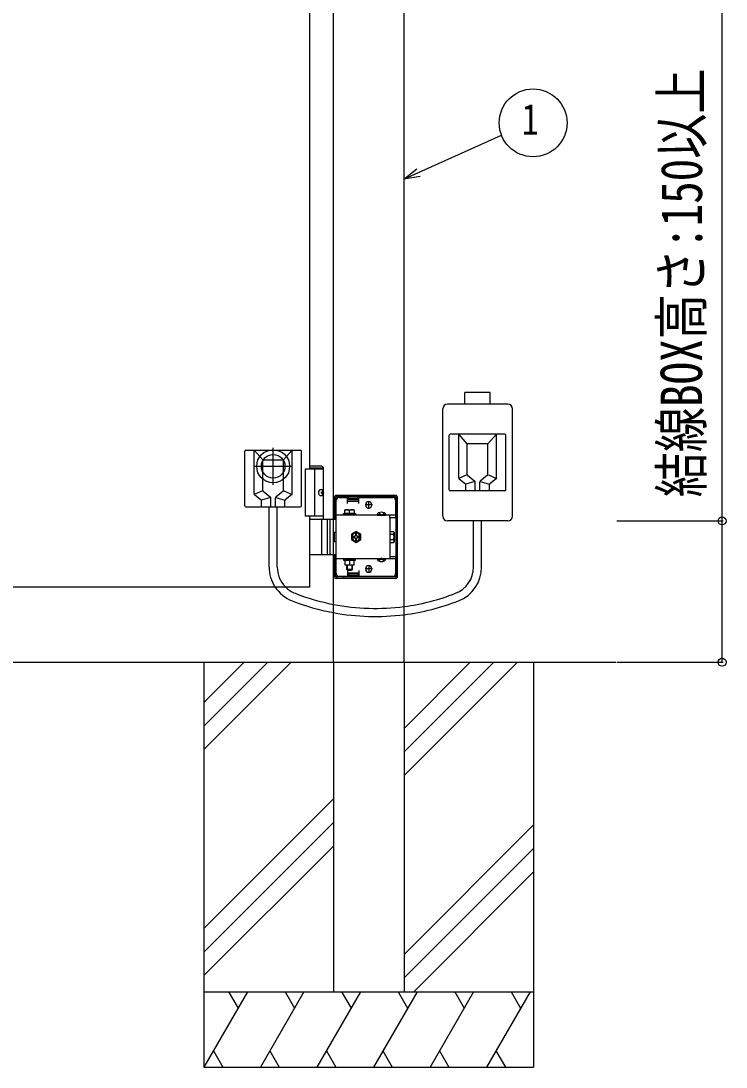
# Model space of a CAD drawing. Units: millimetres, scale not verified. Extents: x -4205 to 4205, y -2970 to 2970.
# Drawn here: x 232 to 980, y -260 to 851 of the extents above; entities that cross this region are included whole.
import ezdxf
from ezdxf.enums import TextEntityAlignment as Align

# ---------------------------------------------------------------- set-up
doc = ezdxf.new("R2010")
doc.units = ezdxf.units.MM
doc.header["$LTSCALE"] = 12
doc.layers.add('0-4_YKK_A1', color=4, linetype='Continuous')
doc.layers.add('0-5_YKK_D', color=6, linetype='Continuous')
doc.styles.add('ＭＳ ゴシック', font='')
doc.styles.get('ＭＳ ゴシック').set_extended_font_data('MS Gothic')

msp = doc.modelspace()

# ---------------------------------------------------------------- linework, layer by layer
at = {"layer": '0-4_YKK_A1'}
for p, q in [((563.52, 170), (563.52, 1466.5)), ((638.52, 170), (638.52, 1466.5)), ((538.52, 375), (538.52, 1325)), ((730.02, 456.25), (703.02, 456.25)), ((703.02, 444), (703.02, 456.25)), ((730.02, 444), (730.02, 456.25)), ((679.52, 325), (679.52, 439)), ((748.52, 444), (684.52, 444)), ((753.52, 325), (753.52, 439)), ((745.52, 412), (687.52, 412)), ((705.52, 402), (696.52, 412)), ((696.52, 365.48), (696.52, 412)), ((727.52, 402), (736.52, 412)), ((736.52, 365.48), (736.52, 412)), ((686.52, 353), (686.52, 411)), ((705.52, 369.47), (705.52, 401)), ((726.52, 402), (706.52, 402)), ((727.52, 369.47), (727.52, 401)), ((746.52, 353), (746.52, 411)), ((469.52, 336), (469.52, 394)), ((470.52, 395), (528.52, 395)), ((488.52, 385), (479.52, 395)), ((479.52, 348.48), (479.52, 395)), ((499.52, 358.5), (499.52, 397.5)), ((510.52, 385), (519.52, 395)), ((519.52, 348.48), (519.52, 395)), ((529.52, 336), (529.52, 394)), ((480.02, 378), (519.02, 378)), ((488.52, 352.47), (488.52, 384)), ((489.52, 385), (509.52, 385)), ((510.52, 352.47), (510.52, 384)), ((551.02, 378), (538.52, 378)), ((551.02, 378), (553.02, 376)), ((553.02, 376), (538.52, 376)), ((543.52, 375), (543.52, 325)), ((553.02, 322), (553.02, 376)), ((705.09, 368.81), (696.52, 365)), ((705.88, 368.7), (713.66, 362.3)), ((727.16, 368.7), (719.38, 362.3)), ((727.99, 368.79), (736.52, 365)), ((696.9, 364.7), (703.64, 359.3)), ((713.62, 361.88), (704.02, 359)), ((704.02, 352), (704.02, 358.52)), ((714.02, 352), (714.02, 361.53)), ((719.02, 352), (719.02, 361.53)), ((719.43, 361.88), (729.02, 359)), ((729.02, 352), (729.02, 358.52)), ((736.14, 364.7), (729.4, 359.3)), ((488.05, 351.79), (479.52, 348)), ((479.9, 347.7), (486.64, 342.3)), ((496.61, 344.88), (487.02, 342)), ((488.88, 351.7), (496.66, 345.3)), ((497.02, 335), (497.02, 344.53)), ((502.02, 335), (502.02, 344.53)), ((510.16, 351.7), (502.38, 345.3)), ((502.42, 344.88), (512.02, 342)), ((510.95, 351.81), (519.52, 348)), ((519.14, 347.7), (512.4, 342.3)), ((550.71, 350.42), (551.3, 350.42)), ((550.71, 349.58), (551.3, 349.58)), ((551.72, 352.1), (552.32, 352.1)), ((551.72, 347.9), (552.32, 347.9)), ((564.52, 322), (564.52, 345)), ((566.02, 322), (566.02, 345)), ((629.52, 347), (566.52, 347)), ((629.52, 345.5), (566.52, 345.5)), ((567.02, 345.5), (567.02, 347)), ((569.52, 345), (578.52, 345)), ((575.02, 345.5), (575.02, 347)), ((578.52, 338.5), (578.52, 345)), ((579.52, 342.5), (579.52, 345.5)), ((589.52, 342.5), (589.52, 345.5)), ((590.52, 338.5), (590.52, 345)), ((590.52, 345), (626.52, 345)), ((630.02, 261), (630.02, 345)), ((631.52, 261), (631.52, 345)), ((745.52, 352), (687.52, 352)), ((470.52, 335), (528.52, 335)), ((487.02, 335), (487.02, 341.52)), ((495.22, 271.06), (495.22, 335)), ((503.82, 271.06), (503.82, 335)), ((512.02, 335), (512.02, 341.52)), ((566.52, 264), (566.52, 342)), ((578.52, 344), (590.52, 344)), ((578.52, 341), (590.52, 341)), ((589.52, 342.5), (579.52, 342.5)), ((605.02, 337), (597.02, 337)), ((597.77, 336.75), (597.77, 337.25)), ((601.02, 333), (601.02, 341)), ((604.27, 336.75), (604.27, 337.25)), ((629.52, 342), (629.52, 323.7)), ((553.02, 325), (533.52, 325)), ((566.02, 323.7), (564.52, 323.7)), ((629.52, 326.2), (566.52, 326.2)), ((574.27, 327.8), (586.77, 327.8)), ((574.27, 326.2), (574.27, 327.8)), ((586.77, 326.2), (574.27, 326.2)), ((575.52, 331.8), (585.52, 331.8)), ((575.52, 327.8), (575.52, 331.8)), ((585.52, 327.8), (575.52, 327.8)), ((580.52, 327.8), (580.52, 331.37)), ((585.52, 331.8), (585.52, 327.8)), ((586.77, 327.8), (586.77, 326.2)), ((609.77, 326.71), (619.27, 326.71)), ((609.77, 326.71), (609.77, 326.2)), ((609.77, 326.2), (619.27, 326.2)), ((612.17, 328.7), (613.37, 326.23)), ((613.37, 326.23), (614.52, 325.62)), ((615.66, 326.23), (614.52, 325.62)), ((616.87, 328.7), (615.66, 326.23)), ((619.27, 326.71), (619.27, 326.2)), ((623.52, 323.7), (623.52, 326.2)), ((623.52, 323.7), (629.52, 323.7)), ((623.52, 323.7), (623.52, 282.3)), ((538.52, 322), (563.52, 322)), ((551.33, 285.5), (551.33, 320.5)), ((557.02, 322), (557.02, 284)), ((559.52, 322), (559.52, 284)), ((563.52, 322), (566.52, 322)), ((748.52, 320), (684.52, 320)), ((712.22, 271.06), (712.22, 320)), ((720.82, 271.06), (720.82, 320)), ((587.52, 308.77), (582.52, 305.89)), ((582.52, 305.89), (582.52, 300.11)), ((582.52, 300.11), (587.52, 297.23)), ((584.37, 302.4), (585.61, 302.4)), ((586.92, 306.15), (586.92, 304.91)), ((588.12, 306.15), (586.92, 306.15)), ((586.92, 301.09), (586.92, 299.85)), ((592.52, 305.89), (587.52, 308.77)), ((587.52, 297.23), (592.52, 300.11)), ((588.12, 304.91), (588.12, 306.15)), ((590.67, 303.6), (589.43, 303.6)), ((589.43, 302.4), (590.67, 302.4)), ((590.67, 302.4), (590.67, 303.6)), ((592.52, 300.11), (592.52, 305.89)), ((623.82, 306.9), (623.52, 306.9)), ((623.82, 308.77), (627.37, 308.77)), ((623.82, 297.23), (623.82, 308.77)), ((623.82, 299.1), (623.82, 306.9)), ((623.82, 305.89), (627.37, 305.89)), ((623.82, 300.11), (627.37, 300.11)), ((627.82, 308), (627.37, 308.77)), ((627.82, 308), (627.82, 298)), ((623.82, 299.1), (623.52, 299.1)), ((623.82, 297.23), (627.37, 297.23)), ((627.82, 298), (627.37, 297.23)), ((563.52, 284), (538.52, 284)), ((566.52, 284), (563.52, 284)), ((564.52, 261), (564.52, 284)), ((566.02, 282.3), (564.52, 282.3)), ((566.02, 261), (566.02, 284)), ((629.52, 279.8), (566.52, 279.8)), ((586.77, 279.8), (574.27, 279.8)), ((574.27, 279.8), (574.27, 278.2)), ((574.27, 278.2), (586.77, 278.2)), ((575.52, 278.2), (575.52, 273.2)), ((585.52, 278.2), (575.52, 278.2)), ((577.32, 279.8), (577.32, 278.2)), ((580.52, 278.2), (580.52, 273.63)), ((583.72, 279.8), (583.72, 278.2)), ((585.52, 273.2), (585.52, 278.2)), ((586.77, 278.2), (586.77, 279.8)), ((609.77, 279.8), (619.27, 279.8)), ((609.77, 279.29), (609.77, 279.8)), ((609.77, 279.29), (619.27, 279.29)), ((612.17, 277.3), (613.37, 279.77)), ((613.37, 279.77), (614.52, 280.38)), ((615.66, 279.77), (614.52, 280.38)), ((616.87, 277.3), (615.66, 279.77)), ((619.27, 279.29), (619.27, 279.8)), ((623.52, 282.3), (623.52, 279.8)), ((623.52, 282.3), (629.52, 282.3)), ((629.52, 282.3), (629.52, 264)), ((575.52, 273.2), (585.52, 273.2)), ((577.52, 273.2), (577.52, 268.8)), ((577.52, 268.8), (583.52, 268.8)), ((577.52, 268.8), (578.52, 267.8)), ((578.06, 273.2), (578.06, 268.26)), ((578.52, 267.8), (582.52, 267.8)), ((578.52, 267.5), (578.52, 261)), ((583.52, 268.8), (582.52, 267.8)), ((582.98, 273.2), (582.98, 268.26)), ((583.52, 273.2), (583.52, 268.8)), ((590.52, 267.5), (590.52, 261)), ((605.02, 269), (597.02, 269)), ((597.77, 269.25), (597.77, 268.75)), ((601.02, 273), (601.02, 265)), ((604.27, 269.25), (604.27, 268.75)), ((629.52, 260.5), (566.52, 260.5)), ((629.52, 259), (566.52, 259)), ((567.02, 259), (567.02, 260.5)), ((578.52, 261), (569.52, 261)), ((575.02, 259), (575.02, 260.5)), ((578.52, 265), (590.52, 265)), ((578.52, 262), (590.52, 262)), ((579.52, 263.5), (579.52, 260.5)), ((589.52, 263.5), (579.52, 263.5)), ((589.52, 263.5), (589.52, 260.5)), ((626.52, 261), (590.52, 261)), ((-2013.65, 170), (863.24, 170)), ((426.02, 170), (426.02, -260)), ((468.81, 170), (426.02, 127.21)), ((493.81, 170), (426.02, 102.21)), ((518.81, 170), (426.02, 77.21)), ((563.52, 170), (563.52, -180)), ((638.52, 170), (638.52, -180)), ((708.81, 170), (638.52, 99.71)), ((733.81, 170), (638.52, 74.71)), ((758.81, 170), (638.52, 49.71)), ((776.02, 170), (776.02, -260)), ((563.52, 24.71), (426.02, -112.79)), ((563.52, -0.29), (426.02, -137.79)), ((776.02, -2.79), (638.52, -140.29)), ((563.52, -25.29), (426.02, -162.79)), ((776.02, -27.79), (638.52, -165.29)), ((776.02, -52.79), (648.81, -180)), ((426.02, -180), (776.02, -180)), ((472.21, -180), (426.02, -260)), ((452.21, -180), (462.21, -197.32)), ((532.21, -180), (486.02, -260)), ((512.21, -180), (522.21, -197.32)), ((592.21, -180), (546.02, -260)), ((563.52, -180), (638.52, -180)), ((572.21, -180), (582.21, -197.32)), ((652.21, -180), (606.02, -260)), ((632.21, -180), (642.21, -197.32)), ((712.21, -180), (666.02, -260)), ((692.21, -180), (702.21, -197.32)), ((772.21, -180), (726.02, -260)), ((752.21, -180), (762.21, -197.32)), ((436.02, -242.68), (446.02, -260)), ((496.02, -242.68), (506.02, -260)), ((556.02, -242.68), (566.02, -260)), ((616.02, -242.68), (626.02, -260)), ((676.02, -242.68), (686.02, -260)), ((736.02, -242.68), (746.02, -260)), ((426.02, -260), (776.02, -260))]:
    msp.add_line(p, q, dxfattribs=at)
for points in [[(538.52, 1450), (-261.48, 1450), (-261.48, 250), (538.52, 250), (538.52, 325)], [(553.02, 375), (533.52, 375), (533.52, 325)], [(551.3, 350.42), (551.41, 350.44), (551.52, 350.48), (551.62, 350.56), (551.71, 350.67), (551.78, 350.79), (551.82, 350.94), (551.84, 351.1), (551.84, 351.26)], [(551.84, 348.74), (551.84, 348.9), (551.82, 349.06), (551.78, 349.21), (551.71, 349.33), (551.62, 349.44), (551.52, 349.52), (551.41, 349.56), (551.3, 349.58)], [(552.43, 351.26), (552.46, 351.1), (552.5, 350.94), (552.57, 350.79), (552.65, 350.67), (552.75, 350.56), (552.81, 350.51)], [(552.81, 349.49), (552.75, 349.44), (552.65, 349.33), (552.57, 349.21), (552.5, 349.06), (552.46, 348.9), (552.43, 348.74)], [(566.52, 297.9), (564.52, 297.9), (564.52, 308.1), (566.52, 308.1)], [(585.61, 303.6), (584.37, 303.6), (584.37, 302.4)], [(586.92, 299.85), (588.12, 299.85), (588.12, 301.09)]]:
    msp.add_lwpolyline(points, dxfattribs=at)
for radius in [17.5, 12.5]:
    msp.add_circle((499.52, 378), radius, dxfattribs=at)
for centre, radius, start, end in [((684.52, 439), 5, 90, 180), ((748.52, 439), 5, 0, 90), ((687.52, 411), 1, 90, 180), ((745.52, 411), 1, 0, 90), ((706.52, 401), 1, 90, 180), ((726.52, 401), 1, 0, 90), ((470.52, 394), 1, 90, 180), ((528.52, 394), 1, 0, 90), ((489.52, 384), 1, 90, 180), ((509.52, 384), 1, 0, 90), ((706.52, 369.47), 1, 180, 230.52754), ((726.52, 369.47), 1, 309.47246, 0), ((697.52, 365.48), 1, 180, 231.34019), ((703.02, 358.52), 1, 0, 51.34019), ((713.02, 361.53), 1, 0, 50.52754), ((720.02, 361.53), 1, 129.47246, 180), ((730.02, 358.52), 1, 128.65981, 180), ((735.52, 365.48), 1, 308.65981, 0), ((480.52, 348.48), 1, 180, 231.34019), ((489.52, 352.47), 1, 180, 230.52754), ((496.02, 344.53), 1, 0, 50.52754), ((503.02, 344.53), 1, 129.47246, 180), ((509.52, 352.47), 1, 309.47246, 0), ((518.52, 348.48), 1, 308.65981, 0), ((566.52, 345), 2, 90, 180), ((566.52, 345), 0.5, 90, 180), ((569.52, 342), 3, 90, 180), ((626.52, 342), 3, 0, 90), ((629.52, 345), 2, 0, 90), ((629.52, 345), 0.5, 0, 90), ((687.52, 353), 1, 180, 270), ((745.52, 353), 1, 270, 0), ((470.52, 336), 1, 180, 270), ((486.02, 341.52), 1, 0, 51.34019), ((513.02, 341.52), 1, 128.65981, 180), ((528.52, 336), 1, 270, 0), ((601.02, 337.25), 3.25, 0, 180), ((601.02, 336.75), 3.25, 180, 0), ((578.02, 324.37), 7.43, 70.34714, 109.65286), ((583.02, 324.37), 7.43, 70.34714, 109.65286), ((614.52, 323.43), 5.77, 34.65097, 145.34903), ((684.52, 325), 5, 180, 270), ((748.52, 325), 5, 270, 0), ((549.83, 320.5), 1.5, 0, 90), ((587.52, 303), 5, 76.88299, 190.15922), ((587.52, 303), 5, 190.15922, 76.88299), ((587.52, 303), 4.3, 83.27178, 183.77043), ((587.52, 303), 4.3, 183.77043, 83.27178), ((585.61, 304.91), 1.31, 270, 0), ((585.61, 301.09), 1.31, 0, 90), ((589.43, 304.91), 1.31, 180, 270), ((589.43, 301.09), 1.31, 90, 180), ((625.26, 307.33), 2.56, 325.61575, 34.38425), ((625.26, 298.67), 2.56, 325.61575, 34.38425), ((618.27, 303), 9.55, 342.41205, 17.58795), ((549.83, 285.5), 1.5, 270, 0), ((614.52, 282.57), 5.77, 214.65097, 325.34903), ((533.82, 271.06), 38.6, 180, 213.06722), ((533.82, 271.06), 30, 180, 224.59045), ((578.02, 280.63), 7.43, 250.34714, 289.65286), ((583.02, 280.63), 7.43, 250.34714, 289.65286), ((601.02, 269.25), 3.25, 0, 180), ((601.02, 268.75), 3.25, 180, 0), ((682.22, 271.06), 30, 291.34978, 0), ((682.22, 271.06), 38.6, 291.34978, 0), ((691.52, 274.21), 29.3, 359.71101, 0.28899), ((566.52, 261), 2, 180, 270), ((566.52, 261), 0.5, 180, 270), ((569.52, 264), 3, 180, 270), ((626.52, 264), 3, 270, 0), ((629.52, 261), 0.5, 270, 0), ((629.52, 261), 2, 270, 0), ((533.82, 271.06), 38.6, 213.06722, 248.65022), ((533.82, 271.06), 30, 224.59045, 248.65022), ((608.02, 460.89), 242.41, 248.65022, 259.42214), ((608.02, 460.89), 233.81, 248.65022, 259.02833), ((608.02, 460.89), 233.81, 277.4954, 291.34978), ((608.02, 460.89), 242.41, 277.22804, 291.34978), ((608.02, 460.89), 233.81, 259.02833, 277.4954), ((608.02, 460.89), 242.41, 259.42214, 277.22804)]:
    msp.add_arc(centre, radius, start, end, dxfattribs=at)
msp.add_ellipse((550.36, 350), major_axis=(0, -3.5), ratio=0.707107, dxfattribs=at)
for centre, start_param, end_param in [((544.35, 350), 4.6657054, 4.7590726), ((545.54, 350), 4.8528504, 4.9478932), ((545.54, 350), 4.4768847, 4.5719276), ((546.13, 350), 4.8528504, 4.9478932), ((546.13, 350), 4.4768847, 4.5719276)]:
    msp.add_ellipse(centre, major_axis=(0, 9), ratio=0.707107, start_param=start_param, end_param=end_param, dxfattribs=at)
at = {"layer": '0-5_YKK_D'}
for p, q in [((864.24, 320), (977.02, 320)), ((864.24, 170), (977.02, 170))]:
    msp.add_line(p, q, dxfattribs=at)
for points in [[(976.02, 170), (976.02, 320), (976.02, 957.8)], [(638.3, 682.9), (653.78, 689.9), (741.88, 729.76)], [(655.66, 685.75), (638.3, 682.9), (651.91, 694.05)]]:
    msp.add_lwpolyline(points, dxfattribs=at)
for centre, radius in [((775.46, 742.74), 36), ((976.02, 320), 4.25), ((976.02, 170), 4.25)]:
    msp.add_circle(centre, radius, dxfattribs=at)

# ---------------------------------------------------------------- texts
at = {"layer": '0-5_YKK_D', "style": 'ＭＳ ゴシック', "width": 0.8}
msp.add_text('結線BOX高さ:150以上', height=43.99, rotation=90, dxfattribs=at).set_placement((968.02, 345), align=Align.BOTTOM_LEFT)
msp.add_text('1', height=32.99, dxfattribs=at).set_placement((763.46, 720.24), align=Align.BOTTOM_LEFT)

doc.saveas('drawing.dxf')
